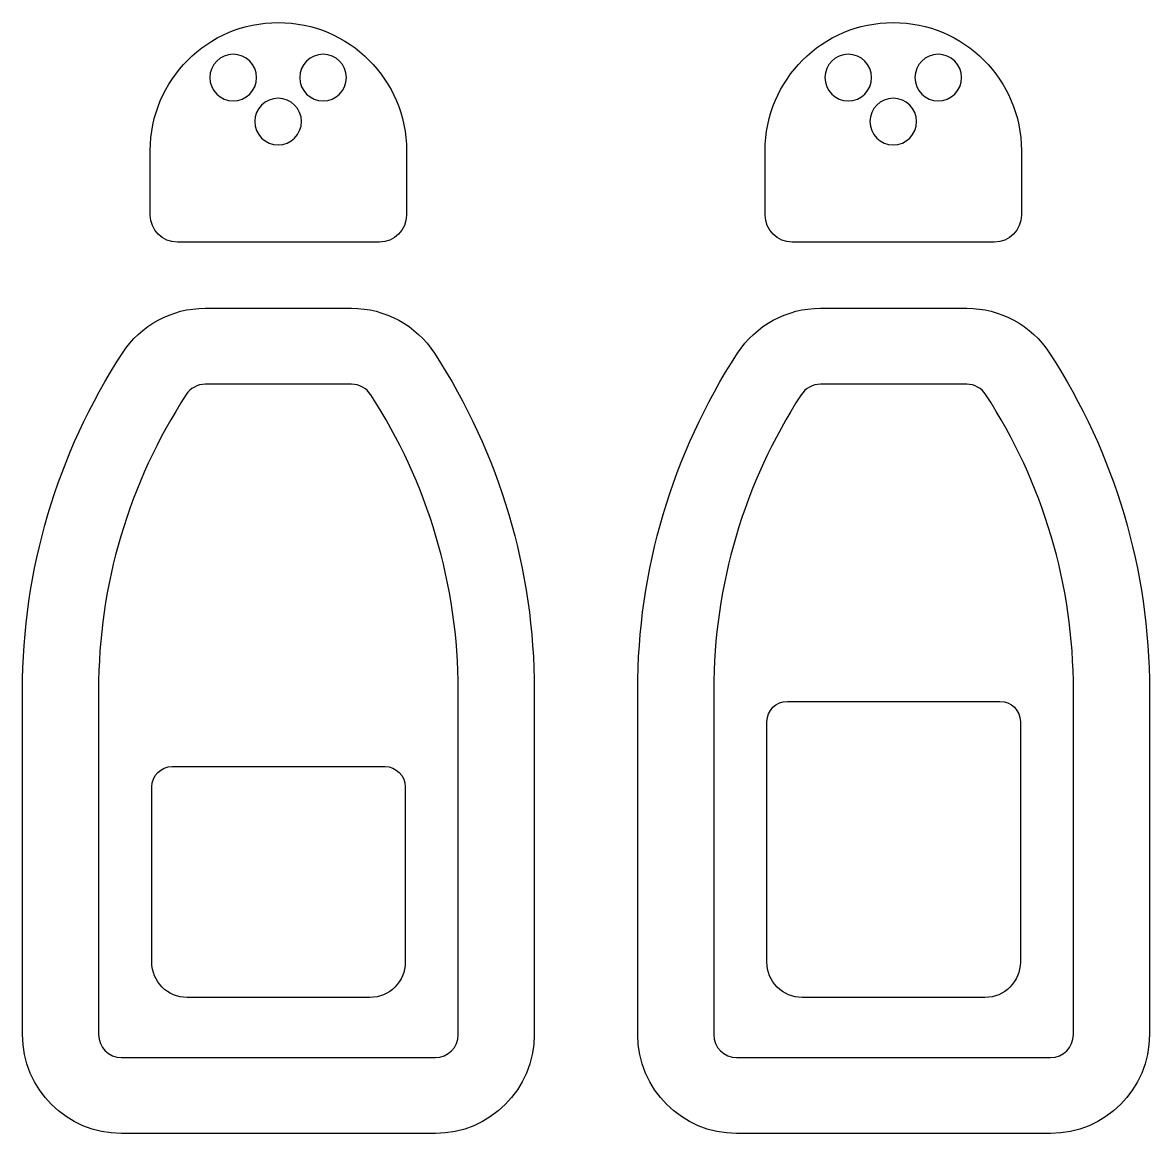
# Model space of a CAD drawing. Header units: centimetres. Extents: x -6.6 to 6.5, y -6.6 to 6.3.
import ezdxf

# ---------------------------------------------------------------- set-up
doc = ezdxf.new("R2010")
doc.units = ezdxf.units.CM
doc.header["$MEASUREMENT"] = 0
doc.layers.add('Layer 1', color=7, linetype='Continuous')

msp = doc.modelspace()

# ---------------------------------------------------------------- linework, layer by layer
at = {"layer": 'Layer 1'}
for points, knots in [([(-4.8156, 3.73295), (-4.8156, 3.73295), (-2.47044, 3.73295), (-2.47044, 3.73295), (-2.47044, 3.73295), (-2.29608, 3.73295), (-2.15461, 3.87432), (-2.15461, 4.04844), (-2.15461, 4.04844), (-2.15461, 4.04844), (-2.15461, 4.79637), (-2.15461, 4.79637), (-2.15461, 4.79637), (-2.15461, 5.61838), (-2.82104, 6.28484), (-3.6431, 6.28484), (-3.6431, 6.28484), (-4.4649, 6.28484), (-5.1313, 5.61841), (-5.1313, 4.79637), (-5.1313, 4.79637), (-5.1313, 4.79637), (-5.1313, 4.04845), (-5.1313, 4.04845), (-5.1313, 4.04845), (-5.1313, 3.87432), (-4.98994, 3.73295), (-4.8156, 3.73295)], [0, 0, 0, 0, 0.125, 0.125, 0.125, 0.125, 0.25, 0.25, 0.25, 0.25, 0.375, 0.375, 0.375, 0.375, 0.5, 0.5, 0.5, 0.5, 0.625, 0.625, 0.625, 0.625, 0.75, 0.75, 0.75, 0.75, 1, 1, 1, 1]), ([(2.32638, 3.73295), (2.32638, 3.73295), (4.6713, 3.73295), (4.6713, 3.73295), (4.6713, 3.73295), (4.84542, 3.73295), (4.98687, 3.87432), (4.98687, 4.04844), (4.98687, 4.04844), (4.98687, 4.04844), (4.98687, 4.79682), (4.98687, 4.79682), (4.98687, 4.79682), (4.98687, 5.61838), (4.32065, 6.28484), (3.49862, 6.28484), (3.49862, 6.28484), (2.67685, 6.28484), (2.0106, 5.61841), (2.0106, 4.79682), (2.0106, 4.79682), (2.0106, 4.79682), (2.0106, 4.04845), (2.0106, 4.04845), (2.0106, 4.04845), (2.01062, 3.87432), (2.15202, 3.73295), (2.32638, 3.73295)], [0, 0, 0, 0, 0.125, 0.125, 0.125, 0.125, 0.25, 0.25, 0.25, 0.25, 0.375, 0.375, 0.375, 0.375, 0.5, 0.5, 0.5, 0.5, 0.625, 0.625, 0.625, 0.625, 0.75, 0.75, 0.75, 0.75, 1, 1, 1, 1]), ([(-4.16772, 5.91624), (-4.01791, 5.91624), (-3.89679, 5.79469), (-3.89679, 5.6447), (-3.89679, 5.6447), (-3.89679, 5.49555), (-4.01792, 5.374), (-4.16772, 5.374), (-4.16772, 5.374), (-4.31747, 5.374), (-4.43905, 5.49555), (-4.43905, 5.6447), (-4.43905, 5.6447), (-4.43902, 5.79469), (-4.31747, 5.91624), (-4.16772, 5.91624)], [0, 0, 0, 0, 0.2, 0.2, 0.2, 0.2, 0.4, 0.4, 0.4, 0.4, 0.6, 0.6, 0.6, 0.6, 1, 1, 1, 1]), ([(-3.12349, 5.91624), (-2.97347, 5.91624), (-2.85213, 5.79469), (-2.85213, 5.6447), (-2.85213, 5.6447), (-2.85213, 5.49555), (-2.97347, 5.374), (-3.12349, 5.374), (-3.12349, 5.374), (-3.27303, 5.374), (-3.3944, 5.49555), (-3.3944, 5.6447), (-3.3944, 5.6447), (-3.39439, 5.79469), (-3.27303, 5.91624), (-3.12349, 5.91624)], [0, 0, 0, 0, 0.2, 0.2, 0.2, 0.2, 0.4, 0.4, 0.4, 0.4, 0.6, 0.6, 0.6, 0.6, 1, 1, 1, 1]), ([(2.9764, 5.91624), (3.12594, 5.91624), (3.24752, 5.79469), (3.24752, 5.6447), (3.24752, 5.6447), (3.24752, 5.49555), (3.12594, 5.374), (2.9764, 5.374), (2.9764, 5.374), (2.82662, 5.374), (2.70528, 5.49555), (2.70528, 5.6447), (2.70528, 5.6447), (2.70529, 5.79469), (2.82662, 5.91624), (2.9764, 5.91624)], [0, 0, 0, 0, 0.2, 0.2, 0.2, 0.2, 0.4, 0.4, 0.4, 0.4, 0.6, 0.6, 0.6, 0.6, 1, 1, 1, 1]), ([(4.02087, 5.91624), (4.17062, 5.91624), (4.29196, 5.79469), (4.29196, 5.6447), (4.29196, 5.6447), (4.29196, 5.49555), (4.17062, 5.374), (4.02087, 5.374), (4.02087, 5.374), (3.8713, 5.374), (3.74996, 5.49555), (3.74996, 5.6447), (3.74996, 5.6447), (3.74994, 5.79469), (3.87128, 5.91624), (4.02087, 5.91624)], [0, 0, 0, 0, 0.2, 0.2, 0.2, 0.2, 0.4, 0.4, 0.4, 0.4, 0.6, 0.6, 0.6, 0.6, 1, 1, 1, 1]), ([(-3.64548, 5.40586), (-3.49588, 5.40586), (-3.37455, 5.28434), (-3.37455, 5.13471), (-3.37455, 5.13471), (-3.37455, 4.98514), (-3.49589, 4.86356), (-3.64548, 4.86356), (-3.64548, 4.86356), (-3.79526, 4.86356), (-3.9166, 4.98511), (-3.9166, 5.13471), (-3.9166, 5.13471), (-3.91657, 5.28434), (-3.79524, 5.40586), (-3.64548, 5.40586)], [0, 0, 0, 0, 0.2, 0.2, 0.2, 0.2, 0.4, 0.4, 0.4, 0.4, 0.6, 0.6, 0.6, 0.6, 1, 1, 1, 1]), ([(3.49885, 5.40586), (3.64839, 5.40586), (3.76973, 5.28434), (3.76973, 5.13471), (3.76973, 5.13471), (3.76973, 4.98514), (3.64839, 4.86356), (3.49885, 4.86356), (3.49885, 4.86356), (3.34883, 4.86356), (3.22749, 4.98511), (3.22749, 5.13471), (3.22749, 5.13471), (3.22749, 5.28434), (3.34883, 5.40586), (3.49885, 5.40586)], [0, 0, 0, 0, 0.2, 0.2, 0.2, 0.2, 0.4, 0.4, 0.4, 0.4, 0.6, 0.6, 0.6, 0.6, 1, 1, 1, 1]), ([(-2.79326, 2.96566), (-2.79326, 2.96566), (-4.49249, 2.96566), (-4.49249, 2.96566), (-4.49249, 2.96566), (-4.88325, 2.96566), (-5.24319, 2.76997), (-5.45547, 2.44279), (-5.45547, 2.44279), (-6.21371, 1.27421), (-6.61458, -0.07887), (-6.61458, -1.47119), (-6.61458, -1.47119), (-6.61458, -1.47119), (-6.61458, -5.47225), (-6.61458, -5.47225), (-6.61458, -5.47225), (-6.61458, -6.10548), (-6.09946, -6.62057), (-5.46626, -6.62057), (-5.46626, -6.62057), (-5.46626, -6.62057), (-1.8193, -6.62056), (-1.8193, -6.62056), (-1.8193, -6.62056), (-1.18607, -6.62056), (-0.67098, -6.10544), (-0.67098, -5.47224), (-0.67098, -5.47224), (-0.67098, -5.47224), (-0.67098, -1.47206), (-0.67098, -1.47206), (-0.67098, -1.47206), (-0.67098, -0.0789), (-1.07185, 1.27463), (-1.8303, 2.44279), (-1.8303, 2.44279), (-2.04303, 2.76995), (-2.40295, 2.96566), (-2.79326, 2.96566)], [0, 0, 0, 0, 0.09090909, 0.09090909, 0.09090909, 0.09090909, 0.18181818, 0.18181818, 0.18181818, 0.18181818, 0.27272727, 0.27272727, 0.27272727, 0.27272727, 0.36363636, 0.36363636, 0.36363636, 0.36363636, 0.45454545, 0.45454545, 0.45454545, 0.45454545, 0.54545455, 0.54545455, 0.54545455, 0.54545455, 0.63636364, 0.63636364, 0.63636364, 0.63636364, 0.72727273, 0.72727273, 0.72727273, 0.72727273, 0.81818182, 0.81818182, 0.81818182, 0.81818182, 1, 1, 1, 1]), ([(5.31511, 2.44279), (5.10238, 2.76995), (4.74245, 2.96566), (4.35213, 2.96566), (4.35213, 2.96566), (4.35213, 2.96566), (2.65311, 2.96566), (2.65311, 2.96566), (2.65311, 2.96566), (2.26258, 2.96566), (1.90265, 2.76997), (1.68992, 2.44279), (1.68992, 2.44279), (0.9317, 1.2742), (0.53081, -0.07932), (0.53081, -1.47164), (0.53081, -1.47164), (0.53081, -1.47164), (0.53081, -5.47227), (0.53081, -5.47227), (0.53081, -5.47227), (0.53081, -6.1055), (1.04593, -6.62059), (1.67913, -6.62059), (1.67913, -6.62059), (1.67913, -6.62059), (5.32609, -6.62059), (5.32609, -6.62059), (5.32609, -6.62059), (5.95932, -6.62059), (6.47441, -6.10547), (6.47441, -5.47227), (6.47441, -5.47227), (6.47441, -5.47227), (6.47441, -1.47206), (6.47441, -1.47206), (6.47441, -1.47206), (6.47443, -0.07887), (6.07356, 1.27463), (5.31511, 2.44279)], [0, 0, 0, 0, 0.09090909, 0.09090909, 0.09090909, 0.09090909, 0.18181818, 0.18181818, 0.18181818, 0.18181818, 0.27272727, 0.27272727, 0.27272727, 0.27272727, 0.36363636, 0.36363636, 0.36363636, 0.36363636, 0.45454545, 0.45454545, 0.45454545, 0.45454545, 0.54545455, 0.54545455, 0.54545455, 0.54545455, 0.63636364, 0.63636364, 0.63636364, 0.63636364, 0.72727273, 0.72727273, 0.72727273, 0.72727273, 0.81818182, 0.81818182, 0.81818182, 0.81818182, 1, 1, 1, 1]), ([(-1.55379, -5.47227), (-1.55379, -5.61882), (-1.67296, -5.73781), (-1.8193, -5.73781), (-1.8193, -5.73781), (-1.8193, -5.73781), (-5.46627, -5.73781), (-5.46627, -5.73781), (-5.46627, -5.73781), (-5.61261, -5.73781), (-5.73181, -5.61883), (-5.73181, -5.47227), (-5.73181, -5.47227), (-5.73181, -5.47227), (-5.7318, -1.47119), (-5.7318, -1.47119), (-5.7318, -1.47119), (-5.7318, -0.25001), (-5.38025, 0.93713), (-4.71472, 1.96218), (-4.71472, 1.96218), (-4.6658, 2.03761), (-4.58283, 2.08288), (-4.49252, 2.08288), (-4.49252, 2.08288), (-4.49252, 2.08288), (-2.79329, 2.08288), (-2.79329, 2.08288), (-2.79329, 2.08288), (-2.70323, 2.08288), (-2.62001, 2.03764), (-2.57088, 1.96175), (-2.57088, 1.96175), (-1.90556, 0.93712), (-1.55382, -0.24998), (-1.55382, -1.47204), (-1.55382, -1.47204), (-1.55382, -1.47204), (-1.55382, -5.47227), (-1.55382, -5.47227), (-1.55382, -5.47227), (-1.55382, -5.47227), (-1.55379, -5.47227), (-1.55379, -5.47227)], [0, 0, 0, 0, 0.08333333, 0.08333333, 0.08333333, 0.08333333, 0.16666667, 0.16666667, 0.16666667, 0.16666667, 0.25, 0.25, 0.25, 0.25, 0.33333333, 0.33333333, 0.33333333, 0.33333333, 0.41666667, 0.41666667, 0.41666667, 0.41666667, 0.5, 0.5, 0.5, 0.5, 0.58333333, 0.58333333, 0.58333333, 0.58333333, 0.66666667, 0.66666667, 0.66666667, 0.66666667, 0.75, 0.75, 0.75, 0.75, 0.83333333, 0.83333333, 0.83333333, 0.83333333, 1, 1, 1, 1]), ([(5.59162, -5.47227), (5.59162, -5.61882), (5.47243, -5.73781), (5.32611, -5.73781), (5.32611, -5.73781), (5.32611, -5.73781), (1.67915, -5.73781), (1.67915, -5.73781), (1.67915, -5.73781), (1.53281, -5.73781), (1.41361, -5.61883), (1.41361, -5.47227), (1.41361, -5.47227), (1.41361, -5.47227), (1.41362, -1.47164), (1.41362, -1.47164), (1.41362, -1.47164), (1.41362, -0.25003), (1.76515, 0.9371), (2.43049, 1.96173), (2.43049, 1.96173), (2.47962, 2.03761), (2.56281, 2.08286), (2.65314, 2.08286), (2.65314, 2.08286), (2.65314, 2.08286), (4.35216, 2.08285), (4.35216, 2.08285), (4.35216, 2.08285), (4.44225, 2.08285), (4.52544, 2.03761), (4.57457, 1.96172), (4.57457, 1.96172), (5.23989, 0.93709), (5.59163, -0.25001), (5.59163, -1.47207), (5.59163, -1.47207), (5.59163, -1.47207), (5.59162, -5.47227), (5.59162, -5.47227)], [0, 0, 0, 0, 0.09090909, 0.09090909, 0.09090909, 0.09090909, 0.18181818, 0.18181818, 0.18181818, 0.18181818, 0.27272727, 0.27272727, 0.27272727, 0.27272727, 0.36363636, 0.36363636, 0.36363636, 0.36363636, 0.45454545, 0.45454545, 0.45454545, 0.45454545, 0.54545455, 0.54545455, 0.54545455, 0.54545455, 0.63636364, 0.63636364, 0.63636364, 0.63636364, 0.72727273, 0.72727273, 0.72727273, 0.72727273, 0.81818182, 0.81818182, 0.81818182, 0.81818182, 1, 1, 1, 1]), ([(2.0315, -1.83758), (2.0315, -1.83758), (2.03023, -4.62907), (2.03023, -4.62907), (2.03023, -4.62907), (2.03023, -4.85627), (2.2143, -5.04074), (2.4415, -5.04074), (2.4415, -5.04074), (2.4415, -5.04074), (4.56356, -5.04074), (4.56356, -5.04074), (4.56356, -5.04074), (4.79094, -5.04074), (4.97499, -4.85627), (4.97499, -4.62907), (4.97499, -4.62907), (4.97499, -4.62907), (4.97499, -1.83758), (4.97499, -1.83758), (4.97499, -1.83758), (4.97499, -1.70698), (4.86897, -1.60094), (4.73813, -1.60094), (4.73813, -1.60094), (4.73813, -1.60094), (2.26841, -1.60094), (2.26841, -1.60094), (2.26841, -1.60094), (2.13781, -1.60094), (2.03174, -1.70699), (2.0315, -1.83758)], [0, 0, 0, 0, 0.11111111, 0.11111111, 0.11111111, 0.11111111, 0.22222222, 0.22222222, 0.22222222, 0.22222222, 0.33333333, 0.33333333, 0.33333333, 0.33333333, 0.44444444, 0.44444444, 0.44444444, 0.44444444, 0.55555556, 0.55555556, 0.55555556, 0.55555556, 0.66666667, 0.66666667, 0.66666667, 0.66666667, 0.77777778, 0.77777778, 0.77777778, 0.77777778, 1, 1, 1, 1]), ([(-5.11384, -2.59493), (-5.11384, -2.59493), (-5.11384, -4.62907), (-5.11384, -4.62907), (-5.11384, -4.62907), (-5.11384, -4.85627), (-4.92977, -5.04074), (-4.70244, -5.04074), (-4.70244, -5.04074), (-4.70244, -5.04074), (-2.58035, -5.04074), (-2.58035, -5.04074), (-2.58035, -5.04074), (-2.35315, -5.04074), (-2.16892, -4.85627), (-2.16892, -4.62907), (-2.16892, -4.62907), (-2.16892, -4.62907), (-2.16892, -2.59493), (-2.16892, -2.59493), (-2.16892, -2.59493), (-2.16892, -2.46431), (-2.27494, -2.35831), (-2.40575, -2.35831), (-2.40575, -2.35831), (-2.40575, -2.35831), (-4.87699, -2.35831), (-4.87699, -2.35831), (-4.87699, -2.35831), (-5.00782, -2.35831), (-5.11384, -2.46433), (-5.11384, -2.59493)], [0, 0, 0, 0, 0.11111111, 0.11111111, 0.11111111, 0.11111111, 0.22222222, 0.22222222, 0.22222222, 0.22222222, 0.33333333, 0.33333333, 0.33333333, 0.33333333, 0.44444444, 0.44444444, 0.44444444, 0.44444444, 0.55555556, 0.55555556, 0.55555556, 0.55555556, 0.66666667, 0.66666667, 0.66666667, 0.66666667, 0.77777778, 0.77777778, 0.77777778, 0.77777778, 1, 1, 1, 1])]:
    msp.add_open_spline(points, degree=3, knots=knots, dxfattribs=at)

doc.saveas('drawing.dxf')
